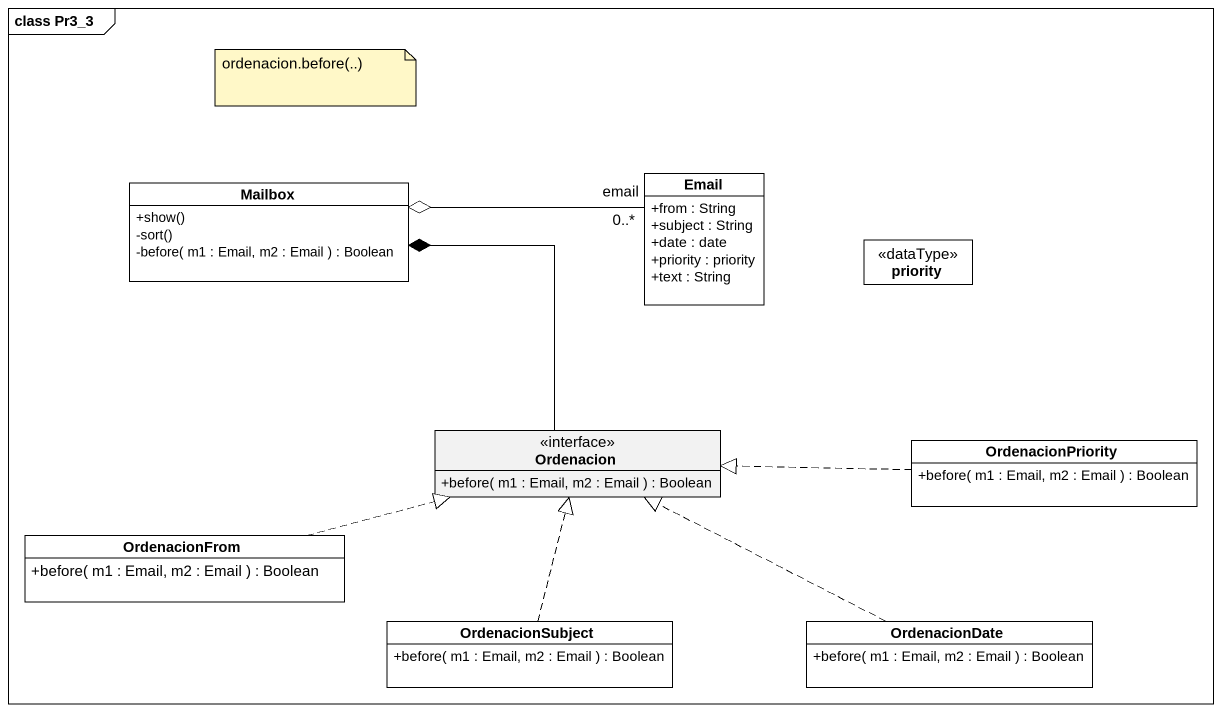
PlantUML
@startuml
mainframe class Pr3_3
hide circle
hide empty members
skinparam classAttributeIconSize 0
class Mailbox #FFFFFF {
  +show()
  -sort()
  -before( m1 : Email, m2 : Email ) : Boolean
}
class Email #FFFFFF {
  +from : String
  +subject : String
  +date : date
  +priority : priority
  +text : String
}
class priority <<dataType>> #FFFFFF
interface Ordenacion {
  +before( m1 : Email, m2 : Email ) : Boolean
}
class OrdenacionPriority #FFFFFF {
  +before( m1 : Email, m2 : Email ) : Boolean
}
class OrdenacionFrom #FFFFFF {
  +before( m1 : Email, m2 : Email ) : Boolean
}
class OrdenacionSubject #FFFFFF {
  +before( m1 : Email, m2 : Email ) : Boolean
}
class OrdenacionDate #FFFFFF {
  +before( m1 : Email, m2 : Email ) : Boolean
}
Mailbox o-right- "0..*" Email : email
Mailbox *-- Ordenacion
OrdenacionPriority .left.|> Ordenacion
OrdenacionFrom .right.|> Ordenacion
OrdenacionSubject .up.|> Ordenacion
OrdenacionDate .left.|> Ordenacion
note as N1
  ordenacion.before(..)
end note
@enduml
